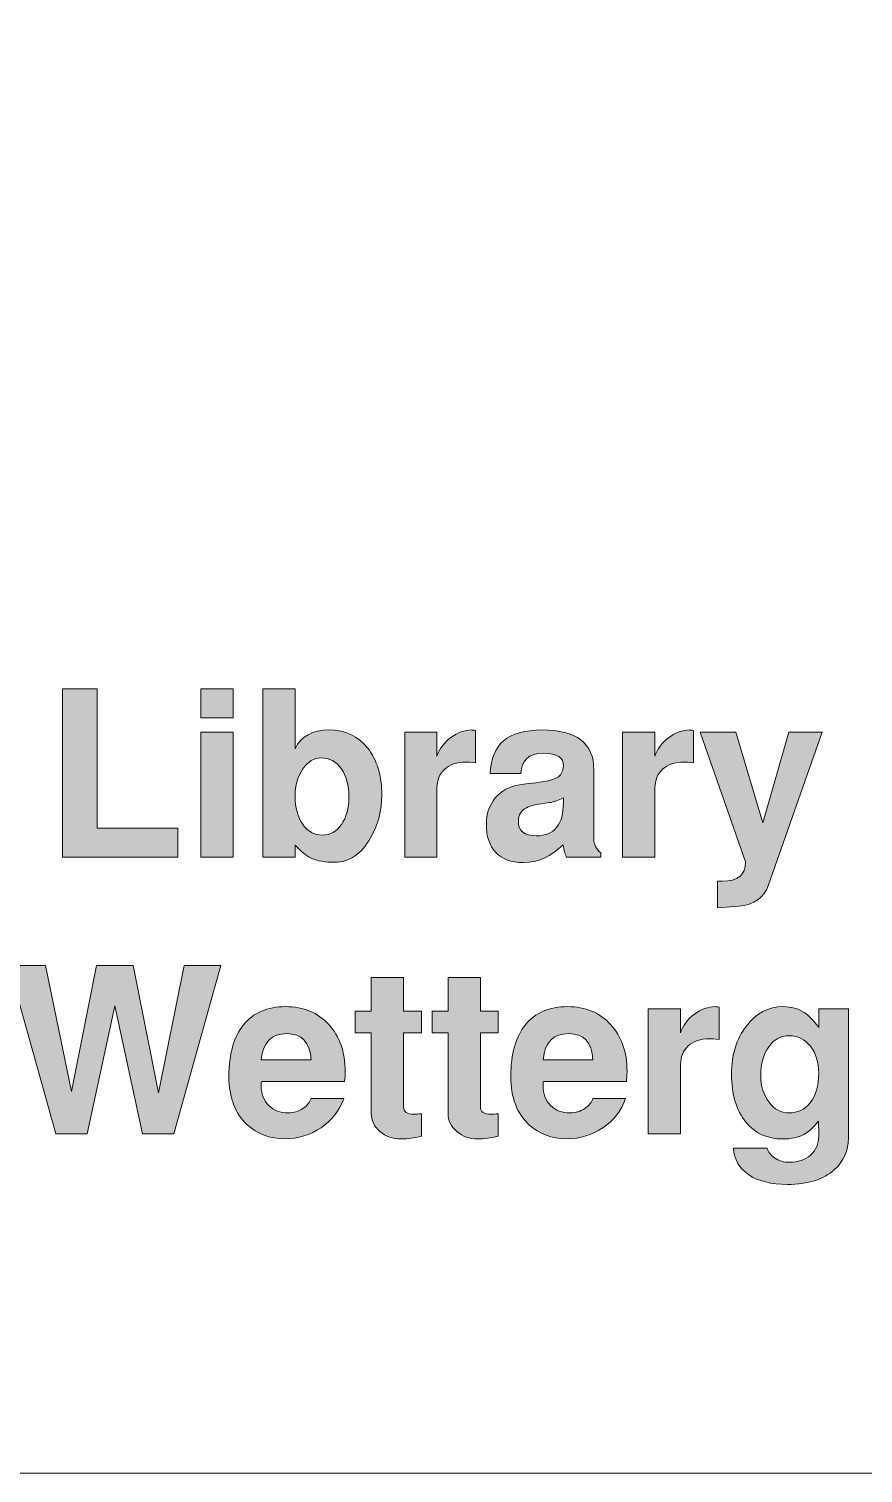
# Model space of a CAD drawing. Header units: inches. Extents: x 0.74 to 7.95, y -5.44 to -0.45.
# Drawn here: x 6.341 to 6.793, y -5.444 to -4.661 of the extents above; entities that cross this region are included whole.
import ezdxf

# ---------------------------------------------------------------- set-up
doc = ezdxf.new("R2010")
doc.units = ezdxf.units.IN
doc.header["$MEASUREMENT"] = 0
doc.layers.add('Layer 1', color=7, linetype='Continuous')

# ---------------------------------------------------------------- blocks, each defined once
blk = doc.blocks.new('block 85')
at = {"layer": 'Layer 1', "true_color": 0xed1f24}
h = blk.add_hatch(color=240, dxfattribs=at)
h.dxf.hatch_style = 2
h.paths.add_polyline_path([(6.42165, -5.11041), (6.35928, -5.11041), (6.35928, -5.01928), (6.37802, -5.01928), (6.37802, -5.09478), (6.42165, -5.09478)])
h = blk.add_hatch(color=240, dxfattribs=at)
h.dxf.hatch_style = 2
h.paths.add_polyline_path([(6.45165, -5.03491), (6.43415, -5.03491), (6.43415, -5.01928), (6.45165, -5.01928)])
h.paths.add_polyline_path([(6.45165, -5.11041), (6.43415, -5.11041), (6.43415, -5.04266), (6.45165, -5.04266)])
h = blk.add_hatch(color=240, dxfattribs=at)
h.dxf.hatch_style = 2
edge = h.paths.add_edge_path()
edge.add_spline(control_points=[(6.53228, -5.0769), (6.53228, -5.08508), (6.53023, -5.09278), (6.52616, -5.10003), (6.52115, -5.10887), (6.51466, -5.11328), (6.50665, -5.11328), (6.50149, -5.11328), (6.49723, -5.11253), (6.4939, -5.11103), (6.49099, -5.10961), (6.48811, -5.10724), (6.48528, -5.10391), (6.48528, -5.10391), (6.48528, -5.11041), (6.48528, -5.11041), (6.48528, -5.11041), (6.46778, -5.11041), (6.46778, -5.11041), (6.46778, -5.11041), (6.46778, -5.01928), (6.46778, -5.01928), (6.46778, -5.01928), (6.48528, -5.01928), (6.48528, -5.01928), (6.48528, -5.01928), (6.48528, -5.05166), (6.48528, -5.05166), (6.48853, -5.04491), (6.4947, -5.04153), (6.50378, -5.04153), (6.51253, -5.04153), (6.51946, -5.04478), (6.52459, -5.05128), (6.52972, -5.05778), (6.53228, -5.06632), (6.53228, -5.0769)], knot_values=[0, 0, 0, 0, 1, 1, 1, 2, 2, 2, 3, 3, 3, 4, 4, 4, 5, 5, 5, 6, 6, 6, 7, 7, 7, 8, 8, 8, 9, 9, 9, 10, 10, 10, 11, 11, 11, 12, 12, 12, 12], degree=3, periodic=1)
edge = h.paths.add_edge_path()
edge.add_spline(control_points=[(6.5144, -5.07791), (6.5144, -5.07149), (6.51303, -5.06635), (6.51029, -5.06247), (6.50755, -5.05859), (6.50395, -5.05665), (6.49946, -5.05665), (6.49556, -5.05665), (6.49223, -5.05863), (6.48945, -5.06259), (6.48667, -5.06656), (6.48528, -5.07153), (6.48528, -5.07753), (6.48528, -5.0837), (6.48665, -5.08874), (6.48939, -5.09266), (6.49213, -5.09657), (6.49569, -5.09853), (6.50009, -5.09853), (6.50432, -5.09853), (6.50777, -5.09659), (6.51042, -5.09272), (6.51308, -5.08884), (6.5144, -5.0839), (6.5144, -5.07791)], knot_values=[0, 0, 0, 0, 1, 1, 1, 2, 2, 2, 3, 3, 3, 4, 4, 4, 5, 5, 5, 6, 6, 6, 7, 7, 7, 8, 8, 8, 8], degree=3, periodic=1)
h = blk.add_hatch(color=240, dxfattribs=at)
h.dxf.hatch_style = 2
edge = h.paths.add_edge_path()
edge.add_spline(control_points=[(6.58303, -5.05928), (6.5807, -5.05903), (6.57899, -5.05891), (6.57791, -5.05891), (6.57299, -5.05891), (6.56914, -5.06022), (6.56635, -5.06285), (6.56355, -5.06547), (6.56216, -5.06878), (6.56216, -5.07278), (6.56216, -5.07278), (6.56216, -5.11041), (6.56216, -5.11041), (6.56216, -5.11041), (6.54466, -5.11041), (6.54466, -5.11041), (6.54466, -5.11041), (6.54466, -5.04266), (6.54466, -5.04266), (6.54466, -5.04266), (6.56216, -5.04266), (6.56216, -5.04266), (6.56216, -5.04266), (6.56216, -5.05578), (6.56216, -5.05578), (6.56341, -5.05178), (6.56591, -5.04841), (6.56966, -5.04565), (6.57341, -5.04291), (6.57716, -5.04153), (6.58091, -5.04153), (6.58133, -5.04153), (6.58204, -5.04161), (6.58303, -5.04178), (6.58303, -5.04178), (6.58303, -5.05928), (6.58303, -5.05928)], knot_values=[0, 0, 0, 0, 1, 1, 1, 2, 2, 2, 3, 3, 3, 4, 4, 4, 5, 5, 5, 6, 6, 6, 7, 7, 7, 8, 8, 8, 9, 9, 9, 10, 10, 10, 11, 11, 11, 12, 12, 12, 12], degree=3, periodic=1)
h = blk.add_hatch(color=240, dxfattribs=at)
h.dxf.hatch_style = 2
edge = h.paths.add_edge_path()
edge.add_spline(control_points=[(6.65103, -5.11041), (6.65103, -5.11041), (6.63241, -5.11041), (6.63241, -5.11041), (6.63158, -5.10908), (6.63095, -5.10687), (6.63053, -5.10378), (6.62412, -5.1102), (6.61691, -5.1134), (6.60891, -5.1134), (6.60241, -5.1134), (6.59745, -5.11159), (6.59403, -5.10797), (6.59062, -5.10434), (6.58891, -5.0992), (6.58891, -5.09253), (6.58891, -5.08703), (6.59054, -5.08232), (6.59378, -5.0784), (6.59703, -5.07449), (6.60141, -5.07212), (6.60691, -5.07128), (6.60949, -5.07095), (6.61386, -5.07037), (6.62004, -5.06953), (6.6237, -5.06895), (6.62635, -5.06805), (6.62797, -5.06684), (6.6296, -5.06563), (6.63049, -5.0637), (6.63066, -5.06103), (6.63091, -5.05645), (6.62729, -5.05416), (6.61978, -5.05416), (6.61195, -5.05416), (6.60791, -5.05782), (6.60766, -5.06516), (6.60766, -5.06516), (6.59103, -5.06516), (6.59103, -5.06516), (6.59136, -5.05716), (6.59376, -5.05122), (6.59822, -5.04734), (6.60268, -5.04347), (6.60966, -5.04153), (6.61916, -5.04153), (6.63782, -5.04153), (6.64716, -5.04874), (6.64716, -5.06316), (6.64716, -5.06316), (6.64716, -5.10053), (6.64716, -5.10053), (6.64716, -5.10345), (6.64845, -5.10599), (6.65103, -5.10815), (6.65103, -5.10815), (6.65103, -5.11041), (6.65103, -5.11041)], knot_values=[0, 0, 0, 0, 1, 1, 1, 2, 2, 2, 3, 3, 3, 4, 4, 4, 5, 5, 5, 6, 6, 6, 7, 7, 7, 8, 8, 8, 9, 9, 9, 10, 10, 10, 11, 11, 11, 12, 12, 12, 13, 13, 13, 14, 14, 14, 15, 15, 15, 16, 16, 16, 17, 17, 17, 18, 18, 18, 19, 19, 19, 19], degree=3, periodic=1)
edge = h.paths.add_edge_path()
edge.add_spline(control_points=[(6.63066, -5.08091), (6.63066, -5.08091), (6.63066, -5.07828), (6.63066, -5.07828), (6.62815, -5.0797), (6.62559, -5.08057), (6.62299, -5.08091), (6.61688, -5.08166), (6.61278, -5.08257), (6.61068, -5.08366), (6.60775, -5.08508), (6.60628, -5.08757), (6.60628, -5.09115), (6.60628, -5.09633), (6.60951, -5.0989), (6.61596, -5.0989), (6.62576, -5.0989), (6.63066, -5.09291), (6.63066, -5.08091)], knot_values=[0, 0, 0, 0, 1, 1, 1, 2, 2, 2, 3, 3, 3, 4, 4, 4, 5, 5, 5, 6, 6, 6, 6], degree=3, periodic=1)
h = blk.add_hatch(color=240, dxfattribs=at)
h.dxf.hatch_style = 2
edge = h.paths.add_edge_path()
edge.add_spline(control_points=[(6.70116, -5.05928), (6.69883, -5.05903), (6.69712, -5.05891), (6.69603, -5.05891), (6.69111, -5.05891), (6.68726, -5.06022), (6.68447, -5.06285), (6.68167, -5.06547), (6.68028, -5.06878), (6.68028, -5.07278), (6.68028, -5.07278), (6.68028, -5.11041), (6.68028, -5.11041), (6.68028, -5.11041), (6.66278, -5.11041), (6.66278, -5.11041), (6.66278, -5.11041), (6.66278, -5.04266), (6.66278, -5.04266), (6.66278, -5.04266), (6.68028, -5.04266), (6.68028, -5.04266), (6.68028, -5.04266), (6.68028, -5.05578), (6.68028, -5.05578), (6.68153, -5.05178), (6.68403, -5.04841), (6.68778, -5.04565), (6.69154, -5.04291), (6.69529, -5.04153), (6.69904, -5.04153), (6.69945, -5.04153), (6.70016, -5.04161), (6.70116, -5.04178), (6.70116, -5.04178), (6.70116, -5.05928), (6.70116, -5.05928)], knot_values=[0, 0, 0, 0, 1, 1, 1, 2, 2, 2, 3, 3, 3, 4, 4, 4, 5, 5, 5, 6, 6, 6, 7, 7, 7, 8, 8, 8, 9, 9, 9, 10, 10, 10, 11, 11, 11, 12, 12, 12, 12], degree=3, periodic=1)
h = blk.add_hatch(color=240, dxfattribs=at)
h.dxf.hatch_style = 2
edge = h.paths.add_edge_path()
edge.add_spline(control_points=[(6.77091, -5.04266), (6.77091, -5.04266), (6.74191, -5.12541), (6.74191, -5.12541), (6.73941, -5.13249), (6.73399, -5.13637), (6.72566, -5.13703), (6.72566, -5.13703), (6.71416, -5.13791), (6.71416, -5.13791), (6.71416, -5.13791), (6.71416, -5.12353), (6.71416, -5.12353), (6.71416, -5.12353), (6.71678, -5.12353), (6.71678, -5.12353), (6.7252, -5.12353), (6.72941, -5.12003), (6.72941, -5.11303), (6.72941, -5.11303), (6.70478, -5.04266), (6.70478, -5.04266), (6.70478, -5.04266), (6.72416, -5.04266), (6.72416, -5.04266), (6.72416, -5.04266), (6.73878, -5.09178), (6.73878, -5.09178), (6.73878, -5.09178), (6.75291, -5.04266), (6.75291, -5.04266), (6.75291, -5.04266), (6.77091, -5.04266), (6.77091, -5.04266)], knot_values=[0, 0, 0, 0, 1, 1, 1, 2, 2, 2, 3, 3, 3, 4, 4, 4, 5, 5, 5, 6, 6, 6, 7, 7, 7, 8, 8, 8, 9, 9, 9, 10, 10, 10, 11, 11, 11, 11], degree=3, periodic=1)
h = blk.add_hatch(color=240, dxfattribs=at)
h.dxf.hatch_style = 2
h.paths.add_polyline_path([(6.44503, -5.16928), (6.41954, -5.2604), (6.40266, -5.2604), (6.38758, -5.1911), (6.37259, -5.2604), (6.35569, -5.2604), (6.33016, -5.16928), (6.35003, -5.16928), (6.36403, -5.23753), (6.37766, -5.16928), (6.39754, -5.16928), (6.41116, -5.23828), (6.42516, -5.16928)])
h = blk.add_hatch(color=240, dxfattribs=at)
h.dxf.hatch_style = 2
edge = h.paths.add_edge_path()
edge.add_spline(control_points=[(6.55379, -5.26178), (6.5497, -5.26278), (6.54599, -5.26328), (6.54266, -5.26328), (6.53824, -5.26328), (6.53445, -5.26192), (6.53128, -5.25922), (6.52812, -5.25651), (6.52653, -5.25328), (6.52653, -5.24953), (6.52653, -5.24953), (6.52653, -5.20565), (6.52653, -5.20565), (6.52653, -5.20565), (6.5179, -5.20565), (6.5179, -5.20565), (6.5179, -5.20565), (6.5179, -5.19403), (6.5179, -5.19403), (6.5179, -5.19403), (6.52653, -5.19403), (6.52653, -5.19403), (6.52653, -5.19403), (6.52653, -5.17565), (6.52653, -5.17565), (6.52653, -5.17565), (6.54403, -5.17565), (6.54403, -5.17565), (6.54403, -5.17565), (6.54403, -5.19403), (6.54403, -5.19403), (6.54403, -5.19403), (6.55379, -5.19403), (6.55379, -5.19403), (6.55379, -5.19403), (6.55379, -5.20565), (6.55379, -5.20565), (6.55379, -5.20565), (6.54403, -5.20565), (6.54403, -5.20565), (6.54403, -5.20565), (6.54403, -5.24603), (6.54403, -5.24603), (6.54403, -5.24861), (6.54599, -5.24991), (6.54991, -5.24991), (6.55082, -5.24982), (6.55212, -5.24974), (6.55379, -5.24965), (6.55379, -5.24965), (6.55379, -5.26178), (6.55379, -5.26178)], knot_values=[0, 0, 0, 0, 1, 1, 1, 2, 2, 2, 3, 3, 3, 4, 4, 4, 5, 5, 5, 6, 6, 6, 7, 7, 7, 8, 8, 8, 9, 9, 9, 10, 10, 10, 11, 11, 11, 12, 12, 12, 13, 13, 13, 14, 14, 14, 15, 15, 15, 16, 16, 16, 17, 17, 17, 17], degree=3, periodic=1)
h = blk.add_hatch(color=240, dxfattribs=at)
h.dxf.hatch_style = 2
edge = h.paths.add_edge_path()
edge.add_spline(control_points=[(6.59541, -5.26178), (6.59132, -5.26278), (6.58761, -5.26328), (6.58428, -5.26328), (6.57987, -5.26328), (6.57608, -5.26192), (6.57291, -5.25922), (6.56974, -5.25651), (6.56816, -5.25328), (6.56816, -5.24953), (6.56816, -5.24953), (6.56816, -5.20565), (6.56816, -5.20565), (6.56816, -5.20565), (6.55953, -5.20565), (6.55953, -5.20565), (6.55953, -5.20565), (6.55953, -5.19403), (6.55953, -5.19403), (6.55953, -5.19403), (6.56816, -5.19403), (6.56816, -5.19403), (6.56816, -5.19403), (6.56816, -5.17565), (6.56816, -5.17565), (6.56816, -5.17565), (6.58566, -5.17565), (6.58566, -5.17565), (6.58566, -5.17565), (6.58566, -5.19403), (6.58566, -5.19403), (6.58566, -5.19403), (6.59541, -5.19403), (6.59541, -5.19403), (6.59541, -5.19403), (6.59541, -5.20565), (6.59541, -5.20565), (6.59541, -5.20565), (6.58566, -5.20565), (6.58566, -5.20565), (6.58566, -5.20565), (6.58566, -5.24603), (6.58566, -5.24603), (6.58566, -5.24861), (6.58761, -5.24991), (6.59153, -5.24991), (6.59245, -5.24982), (6.59374, -5.24974), (6.59541, -5.24965), (6.59541, -5.24965), (6.59541, -5.26178), (6.59541, -5.26178)], knot_values=[0, 0, 0, 0, 1, 1, 1, 2, 2, 2, 3, 3, 3, 4, 4, 4, 5, 5, 5, 6, 6, 6, 7, 7, 7, 8, 8, 8, 9, 9, 9, 10, 10, 10, 11, 11, 11, 12, 12, 12, 13, 13, 13, 14, 14, 14, 15, 15, 15, 16, 16, 16, 17, 17, 17, 17], degree=3, periodic=1)
h = blk.add_hatch(color=240, dxfattribs=at)
h.dxf.hatch_style = 2
edge = h.paths.add_edge_path()
edge.add_spline(control_points=[(6.51241, -5.22665), (6.51241, -5.22865), (6.51229, -5.23045), (6.51204, -5.23203), (6.51204, -5.23203), (6.46716, -5.23203), (6.46716, -5.23203), (6.46699, -5.23253), (6.46691, -5.23332), (6.46691, -5.2344), (6.46691, -5.23882), (6.46827, -5.24238), (6.47099, -5.24509), (6.47372, -5.2478), (6.47727, -5.24915), (6.48165, -5.24915), (6.48454, -5.24915), (6.48722, -5.24832), (6.4897, -5.24665), (6.49193, -5.24507), (6.49333, -5.24328), (6.49391, -5.24128), (6.49391, -5.24128), (6.51166, -5.24128), (6.51166, -5.24128), (6.50932, -5.24786), (6.50522, -5.25315), (6.49935, -5.25715), (6.49347, -5.26116), (6.48691, -5.26316), (6.47966, -5.26316), (6.47158, -5.26316), (6.46478, -5.26061), (6.45928, -5.25553), (6.4527, -5.24944), (6.44941, -5.24074), (6.44941, -5.2294), (6.44941, -5.21724), (6.45205, -5.20789), (6.45734, -5.20134), (6.46264, -5.1948), (6.47024, -5.19153), (6.48016, -5.19153), (6.48983, -5.19153), (6.49762, -5.19476), (6.50353, -5.20121), (6.50945, -5.20768), (6.51241, -5.21615), (6.51241, -5.22665)], knot_values=[0, 0, 0, 0, 1, 1, 1, 2, 2, 2, 3, 3, 3, 4, 4, 4, 5, 5, 5, 6, 6, 6, 7, 7, 7, 8, 8, 8, 9, 9, 9, 10, 10, 10, 11, 11, 11, 12, 12, 12, 13, 13, 13, 14, 14, 14, 15, 15, 15, 16, 16, 16, 16], degree=3, periodic=1)
edge = h.paths.add_edge_path()
edge.add_spline(control_points=[(6.49391, -5.22028), (6.4934, -5.21086), (6.48903, -5.20616), (6.48079, -5.20616), (6.47246, -5.20616), (6.46783, -5.21086), (6.46691, -5.22028), (6.46691, -5.22028), (6.49391, -5.22028), (6.49391, -5.22028)], knot_values=[0, 0, 0, 0, 1, 1, 1, 2, 2, 2, 3, 3, 3, 3], degree=3, periodic=1)
h = blk.add_hatch(color=240, dxfattribs=at)
h.dxf.hatch_style = 2
edge = h.paths.add_edge_path()
edge.add_spline(control_points=[(6.66516, -5.22665), (6.66516, -5.22865), (6.66504, -5.23045), (6.66479, -5.23203), (6.66479, -5.23203), (6.61991, -5.23203), (6.61991, -5.23203), (6.61974, -5.23253), (6.61966, -5.23332), (6.61966, -5.2344), (6.61966, -5.23882), (6.62102, -5.24238), (6.62375, -5.24509), (6.62647, -5.2478), (6.63002, -5.24915), (6.6344, -5.24915), (6.63729, -5.24915), (6.63997, -5.24832), (6.64245, -5.24665), (6.64468, -5.24507), (6.64608, -5.24328), (6.64666, -5.24128), (6.64666, -5.24128), (6.66441, -5.24128), (6.66441, -5.24128), (6.66208, -5.24786), (6.65797, -5.25315), (6.6521, -5.25715), (6.64622, -5.26116), (6.63966, -5.26316), (6.63241, -5.26316), (6.62433, -5.26316), (6.61753, -5.26061), (6.61203, -5.25553), (6.60545, -5.24944), (6.60216, -5.24074), (6.60216, -5.2294), (6.60216, -5.21724), (6.6048, -5.20789), (6.61009, -5.20134), (6.61539, -5.1948), (6.62299, -5.19153), (6.63291, -5.19153), (6.64258, -5.19153), (6.65037, -5.19476), (6.65628, -5.20121), (6.6622, -5.20768), (6.66516, -5.21615), (6.66516, -5.22665)], knot_values=[0, 0, 0, 0, 1, 1, 1, 2, 2, 2, 3, 3, 3, 4, 4, 4, 5, 5, 5, 6, 6, 6, 7, 7, 7, 8, 8, 8, 9, 9, 9, 10, 10, 10, 11, 11, 11, 12, 12, 12, 13, 13, 13, 14, 14, 14, 15, 15, 15, 16, 16, 16, 16], degree=3, periodic=1)
edge = h.paths.add_edge_path()
edge.add_spline(control_points=[(6.64666, -5.22028), (6.64615, -5.21086), (6.64178, -5.20616), (6.63354, -5.20616), (6.62521, -5.20616), (6.62059, -5.21086), (6.61966, -5.22028), (6.61966, -5.22028), (6.64666, -5.22028), (6.64666, -5.22028)], knot_values=[0, 0, 0, 0, 1, 1, 1, 2, 2, 2, 3, 3, 3, 3], degree=3, periodic=1)
h = blk.add_hatch(color=240, dxfattribs=at)
h.dxf.hatch_style = 2
edge = h.paths.add_edge_path()
edge.add_spline(control_points=[(6.71504, -5.20928), (6.71271, -5.20903), (6.711, -5.2089), (6.70991, -5.2089), (6.705, -5.2089), (6.70114, -5.21022), (6.69835, -5.21284), (6.69556, -5.21547), (6.69417, -5.21878), (6.69417, -5.22278), (6.69417, -5.22278), (6.69417, -5.2604), (6.69417, -5.2604), (6.69417, -5.2604), (6.67666, -5.2604), (6.67666, -5.2604), (6.67666, -5.2604), (6.67666, -5.19265), (6.67666, -5.19265), (6.67666, -5.19265), (6.69417, -5.19265), (6.69417, -5.19265), (6.69417, -5.19265), (6.69417, -5.20578), (6.69417, -5.20578), (6.69541, -5.20178), (6.69792, -5.1984), (6.70167, -5.19565), (6.70542, -5.19291), (6.70917, -5.19153), (6.71292, -5.19153), (6.71333, -5.19153), (6.71404, -5.19161), (6.71504, -5.19178), (6.71504, -5.19178), (6.71504, -5.20928), (6.71504, -5.20928)], knot_values=[0, 0, 0, 0, 1, 1, 1, 2, 2, 2, 3, 3, 3, 4, 4, 4, 5, 5, 5, 6, 6, 6, 7, 7, 7, 8, 8, 8, 9, 9, 9, 10, 10, 10, 11, 11, 11, 12, 12, 12, 12], degree=3, periodic=1)
h = blk.add_hatch(color=240, dxfattribs=at)
h.dxf.hatch_style = 2
edge = h.paths.add_edge_path()
edge.add_spline(control_points=[(6.78516, -5.26291), (6.78516, -5.26965), (6.78262, -5.27532), (6.77754, -5.2799), (6.77162, -5.28524), (6.76316, -5.2879), (6.75216, -5.2879), (6.74325, -5.2879), (6.73623, -5.28617), (6.7311, -5.28271), (6.72598, -5.27926), (6.72321, -5.27444), (6.72279, -5.26828), (6.72279, -5.26828), (6.74114, -5.26828), (6.74114, -5.26828), (6.74156, -5.27028), (6.7429, -5.27205), (6.74516, -5.27359), (6.74742, -5.27513), (6.7501, -5.27591), (6.7532, -5.27591), (6.75789, -5.27591), (6.76171, -5.27459), (6.76464, -5.27197), (6.76757, -5.26934), (6.76904, -5.26586), (6.76904, -5.26153), (6.76904, -5.25703), (6.769, -5.2544), (6.76891, -5.25366), (6.76615, -5.25707), (6.76351, -5.25945), (6.761, -5.26078), (6.75798, -5.26244), (6.75417, -5.26328), (6.74956, -5.26328), (6.74118, -5.26328), (6.73452, -5.26024), (6.72958, -5.25415), (6.72439, -5.24782), (6.72179, -5.23912), (6.72179, -5.22803), (6.72179, -5.2177), (6.72447, -5.20903), (6.72983, -5.20203), (6.7352, -5.19503), (6.74181, -5.19153), (6.74969, -5.19153), (6.75413, -5.19153), (6.75794, -5.19257), (6.76112, -5.19465), (6.76347, -5.19623), (6.76611, -5.19895), (6.76904, -5.20278), (6.76904, -5.20278), (6.76904, -5.19265), (6.76904, -5.19265), (6.76904, -5.19265), (6.78516, -5.19265), (6.78516, -5.19265), (6.78516, -5.19265), (6.78516, -5.26291), (6.78516, -5.26291)], knot_values=[0, 0, 0, 0, 1, 1, 1, 2, 2, 2, 3, 3, 3, 4, 4, 4, 5, 5, 5, 6, 6, 6, 7, 7, 7, 8, 8, 8, 9, 9, 9, 10, 10, 10, 11, 11, 11, 12, 12, 12, 13, 13, 13, 14, 14, 14, 15, 15, 15, 16, 16, 16, 17, 17, 17, 18, 18, 18, 19, 19, 19, 20, 20, 20, 21, 21, 21, 21], degree=3, periodic=1)
edge = h.paths.add_edge_path()
edge.add_spline(control_points=[(6.76904, -5.22753), (6.76904, -5.22169), (6.76754, -5.21686), (6.76454, -5.21303), (6.76154, -5.20919), (6.75774, -5.20728), (6.75317, -5.20728), (6.74849, -5.20728), (6.74474, -5.2093), (6.74192, -5.21334), (6.73908, -5.21739), (6.73766, -5.22257), (6.73766, -5.2289), (6.73766, -5.23465), (6.73914, -5.23947), (6.7421, -5.24334), (6.74506, -5.24721), (6.74866, -5.24915), (6.75292, -5.24915), (6.75758, -5.24915), (6.76137, -5.24736), (6.76429, -5.24378), (6.76746, -5.23986), (6.76904, -5.23444), (6.76904, -5.22753)], knot_values=[0, 0, 0, 0, 1, 1, 1, 2, 2, 2, 3, 3, 3, 4, 4, 4, 5, 5, 5, 6, 6, 6, 7, 7, 7, 8, 8, 8, 8], degree=3, periodic=1)
at = {"layer": 'Layer 1', "lineweight": 0}
for points in [[(6.42165, -5.11041), (6.35928, -5.11041), (6.35928, -5.01928), (6.37802, -5.01928), (6.37802, -5.09478), (6.42165, -5.09478), (6.42165, -5.11041)], [(6.45165, -5.03491), (6.43415, -5.03491), (6.43415, -5.01928), (6.45165, -5.01928), (6.45165, -5.03491)], [(6.45165, -5.11041), (6.43415, -5.11041), (6.43415, -5.04266), (6.45165, -5.04266), (6.45165, -5.11041)], [(6.44503, -5.16928), (6.41954, -5.2604), (6.40266, -5.2604), (6.38758, -5.1911), (6.37259, -5.2604), (6.35569, -5.2604), (6.33016, -5.16928), (6.35003, -5.16928), (6.36403, -5.23753), (6.37766, -5.16928), (6.39754, -5.16928), (6.41116, -5.23828), (6.42516, -5.16928), (6.44503, -5.16928)]]:
    blk.add_lwpolyline(points, dxfattribs=at)
for points, knots in [([(6.53228, -5.0769), (6.53228, -5.08508), (6.53023, -5.09278), (6.52616, -5.10003), (6.52115, -5.10887), (6.51466, -5.11328), (6.50665, -5.11328), (6.50149, -5.11328), (6.49723, -5.11253), (6.4939, -5.11103), (6.49099, -5.10961), (6.48811, -5.10724), (6.48528, -5.10391), (6.48528, -5.10391), (6.48528, -5.11041), (6.48528, -5.11041), (6.48528, -5.11041), (6.46778, -5.11041), (6.46778, -5.11041), (6.46778, -5.11041), (6.46778, -5.01928), (6.46778, -5.01928), (6.46778, -5.01928), (6.48528, -5.01928), (6.48528, -5.01928), (6.48528, -5.01928), (6.48528, -5.05166), (6.48528, -5.05166), (6.48853, -5.04491), (6.4947, -5.04153), (6.50378, -5.04153), (6.51253, -5.04153), (6.51946, -5.04478), (6.52459, -5.05128), (6.52972, -5.05778), (6.53228, -5.06632), (6.53228, -5.0769)], [0, 0, 0, 0, 1, 1, 1, 2, 2, 2, 3, 3, 3, 4, 4, 4, 5, 5, 5, 6, 6, 6, 7, 7, 7, 8, 8, 8, 9, 9, 9, 10, 10, 10, 11, 11, 11, 12, 12, 12, 12]), ([(6.58303, -5.05928), (6.5807, -5.05903), (6.57899, -5.05891), (6.57791, -5.05891), (6.57299, -5.05891), (6.56914, -5.06022), (6.56635, -5.06285), (6.56355, -5.06547), (6.56216, -5.06878), (6.56216, -5.07278), (6.56216, -5.07278), (6.56216, -5.11041), (6.56216, -5.11041), (6.56216, -5.11041), (6.54466, -5.11041), (6.54466, -5.11041), (6.54466, -5.11041), (6.54466, -5.04266), (6.54466, -5.04266), (6.54466, -5.04266), (6.56216, -5.04266), (6.56216, -5.04266), (6.56216, -5.04266), (6.56216, -5.05578), (6.56216, -5.05578), (6.56341, -5.05178), (6.56591, -5.04841), (6.56966, -5.04565), (6.57341, -5.04291), (6.57716, -5.04153), (6.58091, -5.04153), (6.58133, -5.04153), (6.58204, -5.04161), (6.58303, -5.04178), (6.58303, -5.04178), (6.58303, -5.05928), (6.58303, -5.05928)], [0, 0, 0, 0, 1, 1, 1, 2, 2, 2, 3, 3, 3, 4, 4, 4, 5, 5, 5, 6, 6, 6, 7, 7, 7, 8, 8, 8, 9, 9, 9, 10, 10, 10, 11, 11, 11, 12, 12, 12, 12]), ([(6.65103, -5.11041), (6.65103, -5.11041), (6.63241, -5.11041), (6.63241, -5.11041), (6.63158, -5.10908), (6.63095, -5.10687), (6.63053, -5.10378), (6.62412, -5.1102), (6.61691, -5.1134), (6.60891, -5.1134), (6.60241, -5.1134), (6.59745, -5.11159), (6.59403, -5.10797), (6.59062, -5.10434), (6.58891, -5.0992), (6.58891, -5.09253), (6.58891, -5.08703), (6.59054, -5.08232), (6.59378, -5.0784), (6.59703, -5.07449), (6.60141, -5.07212), (6.60691, -5.07128), (6.60949, -5.07095), (6.61386, -5.07037), (6.62004, -5.06953), (6.6237, -5.06895), (6.62635, -5.06805), (6.62797, -5.06684), (6.6296, -5.06563), (6.63049, -5.0637), (6.63066, -5.06103), (6.63091, -5.05645), (6.62729, -5.05416), (6.61978, -5.05416), (6.61195, -5.05416), (6.60791, -5.05782), (6.60766, -5.06516), (6.60766, -5.06516), (6.59103, -5.06516), (6.59103, -5.06516), (6.59136, -5.05716), (6.59376, -5.05122), (6.59822, -5.04734), (6.60268, -5.04347), (6.60966, -5.04153), (6.61916, -5.04153), (6.63782, -5.04153), (6.64716, -5.04874), (6.64716, -5.06316), (6.64716, -5.06316), (6.64716, -5.10053), (6.64716, -5.10053), (6.64716, -5.10345), (6.64845, -5.10599), (6.65103, -5.10815), (6.65103, -5.10815), (6.65103, -5.11041), (6.65103, -5.11041)], [0, 0, 0, 0, 1, 1, 1, 2, 2, 2, 3, 3, 3, 4, 4, 4, 5, 5, 5, 6, 6, 6, 7, 7, 7, 8, 8, 8, 9, 9, 9, 10, 10, 10, 11, 11, 11, 12, 12, 12, 13, 13, 13, 14, 14, 14, 15, 15, 15, 16, 16, 16, 17, 17, 17, 18, 18, 18, 19, 19, 19, 19]), ([(6.70116, -5.05928), (6.69883, -5.05903), (6.69712, -5.05891), (6.69603, -5.05891), (6.69111, -5.05891), (6.68726, -5.06022), (6.68447, -5.06285), (6.68167, -5.06547), (6.68028, -5.06878), (6.68028, -5.07278), (6.68028, -5.07278), (6.68028, -5.11041), (6.68028, -5.11041), (6.68028, -5.11041), (6.66278, -5.11041), (6.66278, -5.11041), (6.66278, -5.11041), (6.66278, -5.04266), (6.66278, -5.04266), (6.66278, -5.04266), (6.68028, -5.04266), (6.68028, -5.04266), (6.68028, -5.04266), (6.68028, -5.05578), (6.68028, -5.05578), (6.68153, -5.05178), (6.68403, -5.04841), (6.68778, -5.04565), (6.69154, -5.04291), (6.69529, -5.04153), (6.69904, -5.04153), (6.69945, -5.04153), (6.70016, -5.04161), (6.70116, -5.04178), (6.70116, -5.04178), (6.70116, -5.05928), (6.70116, -5.05928)], [0, 0, 0, 0, 1, 1, 1, 2, 2, 2, 3, 3, 3, 4, 4, 4, 5, 5, 5, 6, 6, 6, 7, 7, 7, 8, 8, 8, 9, 9, 9, 10, 10, 10, 11, 11, 11, 12, 12, 12, 12]), ([(6.77091, -5.04266), (6.77091, -5.04266), (6.74191, -5.12541), (6.74191, -5.12541), (6.73941, -5.13249), (6.73399, -5.13637), (6.72566, -5.13703), (6.72566, -5.13703), (6.71416, -5.13791), (6.71416, -5.13791), (6.71416, -5.13791), (6.71416, -5.12353), (6.71416, -5.12353), (6.71416, -5.12353), (6.71678, -5.12353), (6.71678, -5.12353), (6.7252, -5.12353), (6.72941, -5.12003), (6.72941, -5.11303), (6.72941, -5.11303), (6.70478, -5.04266), (6.70478, -5.04266), (6.70478, -5.04266), (6.72416, -5.04266), (6.72416, -5.04266), (6.72416, -5.04266), (6.73878, -5.09178), (6.73878, -5.09178), (6.73878, -5.09178), (6.75291, -5.04266), (6.75291, -5.04266), (6.75291, -5.04266), (6.77091, -5.04266), (6.77091, -5.04266)], [0, 0, 0, 0, 1, 1, 1, 2, 2, 2, 3, 3, 3, 4, 4, 4, 5, 5, 5, 6, 6, 6, 7, 7, 7, 8, 8, 8, 9, 9, 9, 10, 10, 10, 11, 11, 11, 11]), ([(6.5144, -5.07791), (6.5144, -5.07149), (6.51303, -5.06635), (6.51029, -5.06247), (6.50755, -5.05859), (6.50395, -5.05665), (6.49946, -5.05665), (6.49556, -5.05665), (6.49223, -5.05863), (6.48945, -5.06259), (6.48667, -5.06656), (6.48528, -5.07153), (6.48528, -5.07753), (6.48528, -5.0837), (6.48665, -5.08874), (6.48939, -5.09266), (6.49213, -5.09657), (6.49569, -5.09853), (6.50009, -5.09853), (6.50432, -5.09853), (6.50777, -5.09659), (6.51042, -5.09272), (6.51308, -5.08884), (6.5144, -5.0839), (6.5144, -5.07791)], [0, 0, 0, 0, 1, 1, 1, 2, 2, 2, 3, 3, 3, 4, 4, 4, 5, 5, 5, 6, 6, 6, 7, 7, 7, 8, 8, 8, 8]), ([(6.63066, -5.08091), (6.63066, -5.08091), (6.63066, -5.07828), (6.63066, -5.07828), (6.62815, -5.0797), (6.62559, -5.08057), (6.62299, -5.08091), (6.61688, -5.08166), (6.61278, -5.08257), (6.61068, -5.08366), (6.60775, -5.08508), (6.60628, -5.08757), (6.60628, -5.09115), (6.60628, -5.09633), (6.60951, -5.0989), (6.61596, -5.0989), (6.62576, -5.0989), (6.63066, -5.09291), (6.63066, -5.08091)], [0, 0, 0, 0, 1, 1, 1, 2, 2, 2, 3, 3, 3, 4, 4, 4, 5, 5, 5, 6, 6, 6, 6]), ([(6.55379, -5.26178), (6.5497, -5.26278), (6.54599, -5.26328), (6.54266, -5.26328), (6.53824, -5.26328), (6.53445, -5.26192), (6.53128, -5.25922), (6.52812, -5.25651), (6.52653, -5.25328), (6.52653, -5.24953), (6.52653, -5.24953), (6.52653, -5.20565), (6.52653, -5.20565), (6.52653, -5.20565), (6.5179, -5.20565), (6.5179, -5.20565), (6.5179, -5.20565), (6.5179, -5.19403), (6.5179, -5.19403), (6.5179, -5.19403), (6.52653, -5.19403), (6.52653, -5.19403), (6.52653, -5.19403), (6.52653, -5.17565), (6.52653, -5.17565), (6.52653, -5.17565), (6.54403, -5.17565), (6.54403, -5.17565), (6.54403, -5.17565), (6.54403, -5.19403), (6.54403, -5.19403), (6.54403, -5.19403), (6.55379, -5.19403), (6.55379, -5.19403), (6.55379, -5.19403), (6.55379, -5.20565), (6.55379, -5.20565), (6.55379, -5.20565), (6.54403, -5.20565), (6.54403, -5.20565), (6.54403, -5.20565), (6.54403, -5.24603), (6.54403, -5.24603), (6.54403, -5.24861), (6.54599, -5.24991), (6.54991, -5.24991), (6.55082, -5.24982), (6.55212, -5.24974), (6.55379, -5.24965), (6.55379, -5.24965), (6.55379, -5.26178), (6.55379, -5.26178)], [0, 0, 0, 0, 1, 1, 1, 2, 2, 2, 3, 3, 3, 4, 4, 4, 5, 5, 5, 6, 6, 6, 7, 7, 7, 8, 8, 8, 9, 9, 9, 10, 10, 10, 11, 11, 11, 12, 12, 12, 13, 13, 13, 14, 14, 14, 15, 15, 15, 16, 16, 16, 17, 17, 17, 17]), ([(6.59541, -5.26178), (6.59132, -5.26278), (6.58761, -5.26328), (6.58428, -5.26328), (6.57987, -5.26328), (6.57608, -5.26192), (6.57291, -5.25922), (6.56974, -5.25651), (6.56816, -5.25328), (6.56816, -5.24953), (6.56816, -5.24953), (6.56816, -5.20565), (6.56816, -5.20565), (6.56816, -5.20565), (6.55953, -5.20565), (6.55953, -5.20565), (6.55953, -5.20565), (6.55953, -5.19403), (6.55953, -5.19403), (6.55953, -5.19403), (6.56816, -5.19403), (6.56816, -5.19403), (6.56816, -5.19403), (6.56816, -5.17565), (6.56816, -5.17565), (6.56816, -5.17565), (6.58566, -5.17565), (6.58566, -5.17565), (6.58566, -5.17565), (6.58566, -5.19403), (6.58566, -5.19403), (6.58566, -5.19403), (6.59541, -5.19403), (6.59541, -5.19403), (6.59541, -5.19403), (6.59541, -5.20565), (6.59541, -5.20565), (6.59541, -5.20565), (6.58566, -5.20565), (6.58566, -5.20565), (6.58566, -5.20565), (6.58566, -5.24603), (6.58566, -5.24603), (6.58566, -5.24861), (6.58761, -5.24991), (6.59153, -5.24991), (6.59245, -5.24982), (6.59374, -5.24974), (6.59541, -5.24965), (6.59541, -5.24965), (6.59541, -5.26178), (6.59541, -5.26178)], [0, 0, 0, 0, 1, 1, 1, 2, 2, 2, 3, 3, 3, 4, 4, 4, 5, 5, 5, 6, 6, 6, 7, 7, 7, 8, 8, 8, 9, 9, 9, 10, 10, 10, 11, 11, 11, 12, 12, 12, 13, 13, 13, 14, 14, 14, 15, 15, 15, 16, 16, 16, 17, 17, 17, 17]), ([(6.51241, -5.22665), (6.51241, -5.22865), (6.51229, -5.23045), (6.51204, -5.23203), (6.51204, -5.23203), (6.46716, -5.23203), (6.46716, -5.23203), (6.46699, -5.23253), (6.46691, -5.23332), (6.46691, -5.2344), (6.46691, -5.23882), (6.46827, -5.24238), (6.47099, -5.24509), (6.47372, -5.2478), (6.47727, -5.24915), (6.48165, -5.24915), (6.48454, -5.24915), (6.48722, -5.24832), (6.4897, -5.24665), (6.49193, -5.24507), (6.49333, -5.24328), (6.49391, -5.24128), (6.49391, -5.24128), (6.51166, -5.24128), (6.51166, -5.24128), (6.50932, -5.24786), (6.50522, -5.25315), (6.49935, -5.25715), (6.49347, -5.26116), (6.48691, -5.26316), (6.47966, -5.26316), (6.47158, -5.26316), (6.46478, -5.26061), (6.45928, -5.25553), (6.4527, -5.24944), (6.44941, -5.24074), (6.44941, -5.2294), (6.44941, -5.21724), (6.45205, -5.20789), (6.45734, -5.20134), (6.46264, -5.1948), (6.47024, -5.19153), (6.48016, -5.19153), (6.48983, -5.19153), (6.49762, -5.19476), (6.50353, -5.20121), (6.50945, -5.20768), (6.51241, -5.21615), (6.51241, -5.22665)], [0, 0, 0, 0, 1, 1, 1, 2, 2, 2, 3, 3, 3, 4, 4, 4, 5, 5, 5, 6, 6, 6, 7, 7, 7, 8, 8, 8, 9, 9, 9, 10, 10, 10, 11, 11, 11, 12, 12, 12, 13, 13, 13, 14, 14, 14, 15, 15, 15, 16, 16, 16, 16]), ([(6.66516, -5.22665), (6.66516, -5.22865), (6.66504, -5.23045), (6.66479, -5.23203), (6.66479, -5.23203), (6.61991, -5.23203), (6.61991, -5.23203), (6.61974, -5.23253), (6.61966, -5.23332), (6.61966, -5.2344), (6.61966, -5.23882), (6.62102, -5.24238), (6.62375, -5.24509), (6.62647, -5.2478), (6.63002, -5.24915), (6.6344, -5.24915), (6.63729, -5.24915), (6.63997, -5.24832), (6.64245, -5.24665), (6.64468, -5.24507), (6.64608, -5.24328), (6.64666, -5.24128), (6.64666, -5.24128), (6.66441, -5.24128), (6.66441, -5.24128), (6.66208, -5.24786), (6.65797, -5.25315), (6.6521, -5.25715), (6.64622, -5.26116), (6.63966, -5.26316), (6.63241, -5.26316), (6.62433, -5.26316), (6.61753, -5.26061), (6.61203, -5.25553), (6.60545, -5.24944), (6.60216, -5.24074), (6.60216, -5.2294), (6.60216, -5.21724), (6.6048, -5.20789), (6.61009, -5.20134), (6.61539, -5.1948), (6.62299, -5.19153), (6.63291, -5.19153), (6.64258, -5.19153), (6.65037, -5.19476), (6.65628, -5.20121), (6.6622, -5.20768), (6.66516, -5.21615), (6.66516, -5.22665)], [0, 0, 0, 0, 1, 1, 1, 2, 2, 2, 3, 3, 3, 4, 4, 4, 5, 5, 5, 6, 6, 6, 7, 7, 7, 8, 8, 8, 9, 9, 9, 10, 10, 10, 11, 11, 11, 12, 12, 12, 13, 13, 13, 14, 14, 14, 15, 15, 15, 16, 16, 16, 16]), ([(6.71504, -5.20928), (6.71271, -5.20903), (6.711, -5.2089), (6.70991, -5.2089), (6.705, -5.2089), (6.70114, -5.21022), (6.69835, -5.21284), (6.69556, -5.21547), (6.69417, -5.21878), (6.69417, -5.22278), (6.69417, -5.22278), (6.69417, -5.2604), (6.69417, -5.2604), (6.69417, -5.2604), (6.67666, -5.2604), (6.67666, -5.2604), (6.67666, -5.2604), (6.67666, -5.19265), (6.67666, -5.19265), (6.67666, -5.19265), (6.69417, -5.19265), (6.69417, -5.19265), (6.69417, -5.19265), (6.69417, -5.20578), (6.69417, -5.20578), (6.69541, -5.20178), (6.69792, -5.1984), (6.70167, -5.19565), (6.70542, -5.19291), (6.70917, -5.19153), (6.71292, -5.19153), (6.71333, -5.19153), (6.71404, -5.19161), (6.71504, -5.19178), (6.71504, -5.19178), (6.71504, -5.20928), (6.71504, -5.20928)], [0, 0, 0, 0, 1, 1, 1, 2, 2, 2, 3, 3, 3, 4, 4, 4, 5, 5, 5, 6, 6, 6, 7, 7, 7, 8, 8, 8, 9, 9, 9, 10, 10, 10, 11, 11, 11, 12, 12, 12, 12]), ([(6.78516, -5.26291), (6.78516, -5.26965), (6.78262, -5.27532), (6.77754, -5.2799), (6.77162, -5.28524), (6.76316, -5.2879), (6.75216, -5.2879), (6.74325, -5.2879), (6.73623, -5.28617), (6.7311, -5.28271), (6.72598, -5.27926), (6.72321, -5.27444), (6.72279, -5.26828), (6.72279, -5.26828), (6.74114, -5.26828), (6.74114, -5.26828), (6.74156, -5.27028), (6.7429, -5.27205), (6.74516, -5.27359), (6.74742, -5.27513), (6.7501, -5.27591), (6.7532, -5.27591), (6.75789, -5.27591), (6.76171, -5.27459), (6.76464, -5.27197), (6.76757, -5.26934), (6.76904, -5.26586), (6.76904, -5.26153), (6.76904, -5.25703), (6.769, -5.2544), (6.76891, -5.25366), (6.76615, -5.25707), (6.76351, -5.25945), (6.761, -5.26078), (6.75798, -5.26244), (6.75417, -5.26328), (6.74956, -5.26328), (6.74118, -5.26328), (6.73452, -5.26024), (6.72958, -5.25415), (6.72439, -5.24782), (6.72179, -5.23912), (6.72179, -5.22803), (6.72179, -5.2177), (6.72447, -5.20903), (6.72983, -5.20203), (6.7352, -5.19503), (6.74181, -5.19153), (6.74969, -5.19153), (6.75413, -5.19153), (6.75794, -5.19257), (6.76112, -5.19465), (6.76347, -5.19623), (6.76611, -5.19895), (6.76904, -5.20278), (6.76904, -5.20278), (6.76904, -5.19265), (6.76904, -5.19265), (6.76904, -5.19265), (6.78516, -5.19265), (6.78516, -5.19265), (6.78516, -5.19265), (6.78516, -5.26291), (6.78516, -5.26291)], [0, 0, 0, 0, 1, 1, 1, 2, 2, 2, 3, 3, 3, 4, 4, 4, 5, 5, 5, 6, 6, 6, 7, 7, 7, 8, 8, 8, 9, 9, 9, 10, 10, 10, 11, 11, 11, 12, 12, 12, 13, 13, 13, 14, 14, 14, 15, 15, 15, 16, 16, 16, 17, 17, 17, 18, 18, 18, 19, 19, 19, 20, 20, 20, 21, 21, 21, 21]), ([(6.49391, -5.22028), (6.4934, -5.21086), (6.48903, -5.20616), (6.48079, -5.20616), (6.47246, -5.20616), (6.46783, -5.21086), (6.46691, -5.22028), (6.46691, -5.22028), (6.49391, -5.22028), (6.49391, -5.22028)], [0, 0, 0, 0, 1, 1, 1, 2, 2, 2, 3, 3, 3, 3]), ([(6.64666, -5.22028), (6.64615, -5.21086), (6.64178, -5.20616), (6.63354, -5.20616), (6.62521, -5.20616), (6.62059, -5.21086), (6.61966, -5.22028), (6.61966, -5.22028), (6.64666, -5.22028), (6.64666, -5.22028)], [0, 0, 0, 0, 1, 1, 1, 2, 2, 2, 3, 3, 3, 3]), ([(6.76904, -5.22753), (6.76904, -5.22169), (6.76754, -5.21686), (6.76454, -5.21303), (6.76154, -5.20919), (6.75774, -5.20728), (6.75317, -5.20728), (6.74849, -5.20728), (6.74474, -5.2093), (6.74192, -5.21334), (6.73908, -5.21739), (6.73766, -5.22257), (6.73766, -5.2289), (6.73766, -5.23465), (6.73914, -5.23947), (6.7421, -5.24334), (6.74506, -5.24721), (6.74866, -5.24915), (6.75292, -5.24915), (6.75758, -5.24915), (6.76137, -5.24736), (6.76429, -5.24378), (6.76746, -5.23986), (6.76904, -5.23444), (6.76904, -5.22753)], [0, 0, 0, 0, 1, 1, 1, 2, 2, 2, 3, 3, 3, 4, 4, 4, 5, 5, 5, 6, 6, 6, 7, 7, 7, 8, 8, 8, 8])]:
    blk.add_open_spline(points, degree=3, knots=knots, dxfattribs=at)
blk = doc.blocks.new('block 84')
at = {"layer": 'Layer 1'}
blk.add_blockref('block 85', (0, 0), dxfattribs=at)
blk = doc.blocks.new('block 82')
at = {"layer": 'Layer 1'}
blk.add_blockref('block 84', (0, 0), dxfattribs=at)
blk = doc.blocks.new('block 45')
at = {"layer": 'Layer 1', "color": 250, "lineweight": 5, "true_color": 0x221f1f}
blk.add_lwpolyline([(7.95416, -5.44444), (4.61003, -5.44444), (4.61003, -0.45154), (7.95416, -0.45154), (7.95416, -5.44444)], dxfattribs=at)
at = {"layer": 'Layer 1'}
blk.add_blockref('block 82', (0, 0), dxfattribs=at)

msp = doc.modelspace()

# ---------------------------------------------------------------- block references
at = {"layer": 'Layer 1'}
msp.add_blockref('block 45', (0, 0), dxfattribs=at)

doc.saveas('drawing.dxf')
